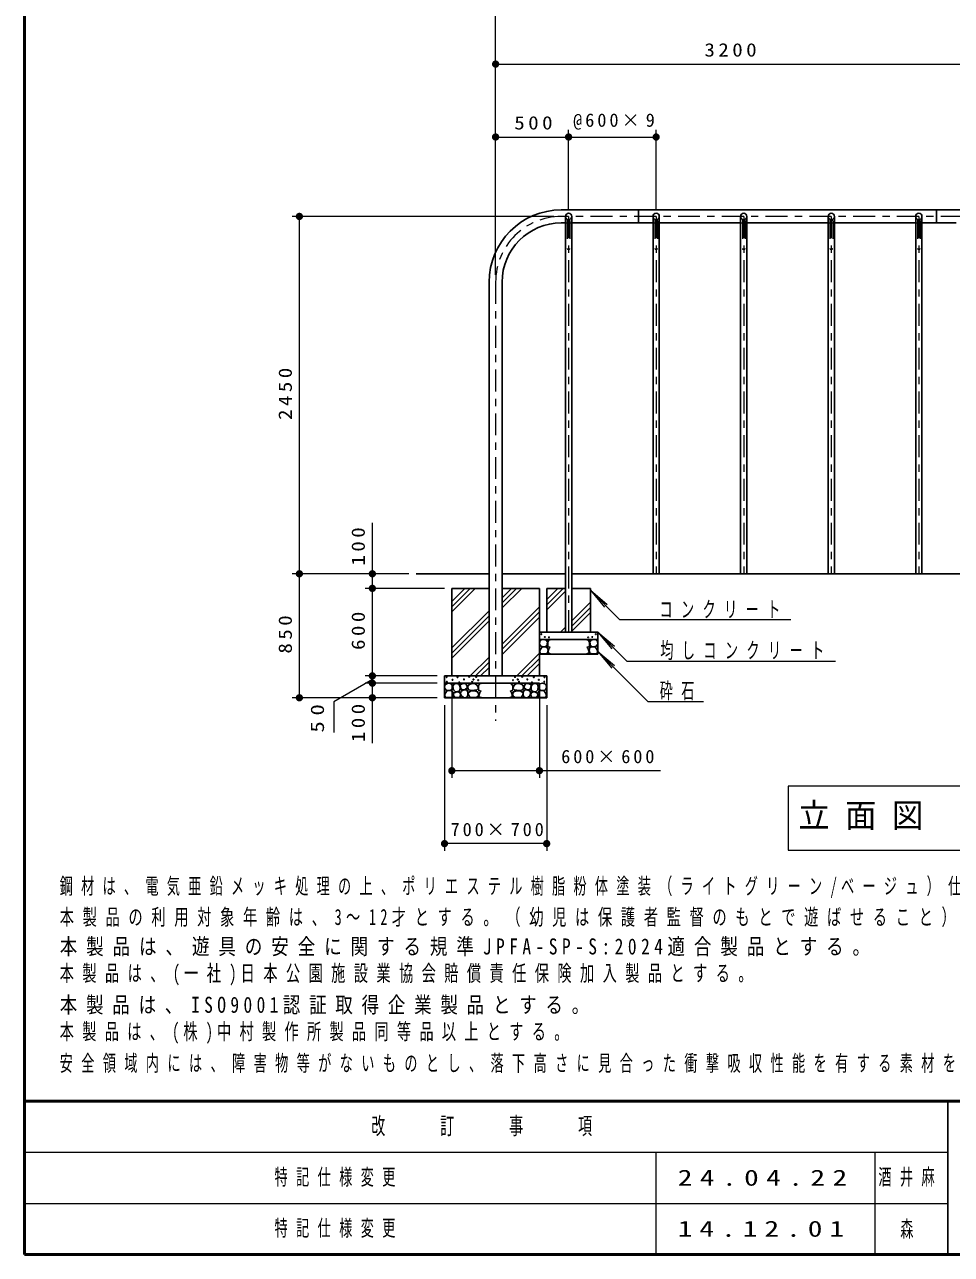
# Model space of a CAD drawing. Units: millimetres on the paper, scale 1:50. Extents: x -365 to 0, y 0 to 257.
# Drawn here: x -365 to -238, y 0 to 168.6 of the extents above; entities that cross this region are included whole.
import ezdxf
from ezdxf.enums import TextEntityAlignment as Align

# ---------------------------------------------------------------- set-up
doc = ezdxf.new("R2010")
doc.units = ezdxf.units.MM
doc.linetypes.add('USER1', pattern=[4.5, 2.5, -2])
doc.linetypes.add('USER2', pattern=[6, 3, -1, 1, -1])
doc.layers.add('LY_3', color=7, linetype='Continuous', lineweight=13)
doc.layers.add('LY_4', color=7, linetype='Continuous', lineweight=13)
doc.styles.add('ＭＳ ゴシック', font='')
doc.styles.get('ＭＳ ゴシック').set_extended_font_data('MS Gothic')

# ---------------------------------------------------------------- blocks, each defined once
blk = doc.blocks.new('filled_dot')
at = {"color": 0, "linetype": 'Continuous', "lineweight": -2, "const_width": 1.25}
blk.add_lwpolyline([(-0.625, 0, 1), (0.625, 0, 1)], format="xyb", close=True, dxfattribs=at)

msp = doc.modelspace()

# ---------------------------------------------------------------- linework, layer by layer
at = {"layer": 'LY_3'}
for p, q in [((-300.457, 134.326), (-300.457, 174.217)), ((-300.457, 134.326), (-300.457, 164.217)), ((-300.457, 163.217), (-236.457, 163.217)), ((-300.457, 134.326), (-300.457, 154.217)), ((-290.457, 143.326), (-290.457, 154.217)), ((-290.457, 143.326), (-290.457, 154.217)), ((-278.457, 143.326), (-278.457, 154.217)), ((-300.457, 153.217), (-290.457, 153.217)), ((-290.457, 153.217), (-278.457, 153.217)), ((-292.457, 142.326), (-328.348, 142.326)), ((-327.348, 93.326), (-327.348, 142.326)), ((-317.348, 91.326), (-317.348, 100.312)), ((-312.348, 93.326), (-328.348, 93.326)), ((-327.348, 76.326), (-327.348, 93.326)), ((-312.348, 93.326), (-318.348, 93.326)), ((-307.457, 91.326), (-318.348, 91.326)), ((-307.457, 91.326), (-318.348, 91.326)), ((-317.348, 79.326), (-317.348, 91.326)), ((-306.457, 88.109), (-303.24, 91.326)), ((-306.457, 88.816), (-303.947, 91.326)), ((-306.457, 89.523), (-304.654, 91.326)), ((-299.566, 88.636), (-296.876, 91.326)), ((-299.566, 89.343), (-297.583, 91.326)), ((-299.566, 90.05), (-298.29, 91.326)), ((-293.457, 89.088), (-291.219, 91.326)), ((-293.457, 89.795), (-291.926, 91.326)), ((-287.457, 91.069), (-285.539, 88.762)), ((-287.457, 91.069), (-285.168, 89.13)), ((-283.502, 87.077), (-287.457, 91.069)), ((-293.457, 88.381), (-290.884, 90.954)), ((-290.03, 86.858), (-287.457, 89.431)), ((-306.457, 83.159), (-301.348, 88.268)), ((-299.566, 83.686), (-294.457, 88.795)), ((-299.566, 82.979), (-294.457, 88.088)), ((-290.03, 86.151), (-287.457, 88.724)), ((-290.03, 85.444), (-287.457, 88.017)), ((-306.457, 82.452), (-301.348, 87.561)), ((-306.457, 81.745), (-301.348, 86.854)), ((-299.566, 82.272), (-294.457, 87.381)), ((-291.562, 85.326), (-290.884, 86.004)), ((-283.502, 87.077), (-260.003, 87.077)), ((-286.457, 85.326), (-284.528, 83.028)), ((-286.457, 85.326), (-284.159, 83.397)), ((-282.466, 81.335), (-286.457, 85.326)), ((-286.457, 82.66), (-284.524, 80.366)), ((-286.457, 82.66), (-284.155, 80.736)), ((-279.579, 75.811), (-286.457, 82.66)), ((-303.926, 79.326), (-301.348, 81.904)), ((-303.219, 79.326), (-301.348, 81.197)), ((-297.562, 79.326), (-294.457, 82.431)), ((-296.855, 79.326), (-294.457, 81.724)), ((-296.148, 79.326), (-294.457, 81.017)), ((-282.466, 81.335), (-253.89, 81.335)), ((-308.457, 79.326), (-318.348, 79.326)), ((-308.457, 79.326), (-318.348, 79.326)), ((-317.348, 78.326), (-317.348, 79.326)), ((-302.512, 79.326), (-301.348, 80.49)), ((-317.348, 78.826), (-322.625, 75.779)), ((-308.457, 78.326), (-318.348, 78.326)), ((-308.457, 78.326), (-318.348, 78.326)), ((-317.348, 70.107), (-317.348, 78.326)), ((-306.457, 78.326), (-306.457, 65.326)), ((-294.457, 78.326), (-294.457, 65.326)), ((-308.457, 76.326), (-328.348, 76.326)), ((-308.457, 76.326), (-318.348, 76.326)), ((-322.625, 75.779), (-322.625, 71.548)), ((-307.457, 75.326), (-307.457, 55.326)), ((-293.457, 75.326), (-293.457, 55.326)), ((-279.579, 75.811), (-271.965, 75.811)), ((-277.883, 66.326), (-306.457, 66.326)), ((-260.357, 64.206), (-260.357, 55.406)), ((-212.557, 64.206), (-260.357, 64.206)), ((-293.457, 56.326), (-307.457, 56.326)), ((-260.357, 55.406), (-212.557, 55.406))]:
    msp.add_line(p, q, dxfattribs=at)
at = {"layer": 'LY_3', "lineweight": 25}
for p, q in [((-236.457, 143.217), (-291.457, 143.217)), ((-290.884, 93.326), (-290.884, 142.326)), ((-290.03, 93.326), (-290.03, 142.326)), ((-280.857, 141.435), (-280.857, 143.217)), ((-278.884, 93.326), (-278.884, 142.326)), ((-278.03, 93.326), (-278.03, 142.326)), ((-266.884, 93.326), (-266.884, 142.326)), ((-266.03, 93.326), (-266.03, 142.326)), ((-254.884, 93.326), (-254.884, 142.326)), ((-254.03, 93.326), (-254.03, 142.326)), ((-242.884, 93.326), (-242.884, 142.326)), ((-242.03, 93.326), (-242.03, 142.326)), ((-240.057, 143.217), (-240.057, 141.435)), ((-290.884, 141.435), (-291.457, 141.435)), ((-278.884, 141.435), (-290.03, 141.435)), ((-266.884, 141.435), (-278.03, 141.435)), ((-254.884, 141.435), (-266.03, 141.435)), ((-242.884, 141.435), (-254.03, 141.435)), ((-237.348, 141.435), (-242.03, 141.435)), ((-301.348, 133.326), (-301.348, 93.326)), ((-299.566, 133.326), (-299.566, 93.326)), ((-301.348, 93.326), (-311.348, 93.326)), ((-301.348, 93.326), (-301.348, 79.326)), ((-290.884, 93.326), (-299.566, 93.326)), ((-299.566, 93.326), (-299.566, 79.326)), ((-290.884, 93.326), (-290.884, 85.326)), ((-290.03, 93.326), (-290.03, 85.326)), ((-165.937, 93.326), (-290.03, 93.326)), ((-301.348, 91.326), (-306.457, 91.326)), ((-306.457, 91.326), (-306.457, 79.326)), ((-294.457, 91.326), (-299.566, 91.326)), ((-294.457, 79.326), (-294.457, 91.326)), ((-293.457, 91.326), (-293.457, 85.326)), ((-290.884, 91.326), (-293.457, 91.326)), ((-287.457, 91.326), (-290.03, 91.326)), ((-287.457, 85.326), (-287.457, 91.326)), ((-294.457, 85.326), (-286.457, 85.326)), ((-294.457, 84.326), (-286.457, 84.326)), ((-286.457, 85.326), (-286.457, 82.326)), ((-294.457, 82.326), (-286.457, 82.326)), ((-307.457, 79.326), (-307.457, 76.326)), ((-307.457, 79.326), (-293.457, 79.326)), ((-293.457, 76.326), (-293.457, 79.326)), ((-307.457, 78.326), (-294.457, 78.326)), ((-307.457, 76.326), (-293.457, 76.326))]:
    msp.add_line(p, q, dxfattribs=at)
at = {"layer": 'LY_3', "linetype": 'USER2'}
for p, q in [((-236.457, 142.326), (-291.457, 142.326)), ((-290.457, 142.326), (-290.457, 85.326)), ((-278.457, 142.326), (-278.457, 93.326)), ((-266.457, 142.326), (-266.457, 93.326)), ((-254.457, 142.326), (-254.457, 93.326)), ((-242.457, 142.326), (-242.457, 93.326)), ((-300.457, 133.326), (-300.457, 73.155))]:
    msp.add_line(p, q, dxfattribs=at)
at = {"layer": 'LY_3', "linetype": 'USER1'}
for p, q in [((-290.647, 141.739), (-290.647, 137.939)), ((-290.547, 141.839), (-290.367, 141.839)), ((-290.267, 141.739), (-290.267, 137.939)), ((-278.647, 141.739), (-278.647, 137.939)), ((-278.547, 141.839), (-278.367, 141.839)), ((-278.267, 141.739), (-278.267, 137.939)), ((-266.647, 141.739), (-266.647, 137.939)), ((-266.547, 141.839), (-266.367, 141.839)), ((-266.267, 141.739), (-266.267, 137.939)), ((-254.647, 141.739), (-254.647, 137.939)), ((-254.547, 141.839), (-254.367, 141.839)), ((-254.267, 141.739), (-254.267, 137.939)), ((-242.647, 141.739), (-242.647, 137.939)), ((-242.547, 141.839), (-242.367, 141.839)), ((-242.267, 141.739), (-242.267, 137.939)), ((-290.884, 141.435), (-290.03, 141.435)), ((-278.884, 141.435), (-278.03, 141.435)), ((-266.884, 141.435), (-266.03, 141.435)), ((-254.884, 141.435), (-254.03, 141.435)), ((-242.884, 141.435), (-242.03, 141.435)), ((-290.547, 137.839), (-290.367, 137.839)), ((-278.547, 137.839), (-278.367, 137.839)), ((-266.547, 137.839), (-266.367, 137.839)), ((-254.547, 137.839), (-254.367, 137.839)), ((-242.547, 137.839), (-242.367, 137.839)), ((-290.884, 85.326), (-290.03, 85.326)), ((-299.566, 79.326), (-301.348, 79.326))]:
    msp.add_line(p, q, dxfattribs=at)
at = {"layer": 'LY_3', "lineweight": 25}
for points in [[(-293.892, 83.314), (-294.246, 83.384), (-294.443, 83.685), (-294.396, 84.05), (-294.188, 84.253), (-293.875, 84.317), (-293.539, 84.241), (-293.348, 83.981), (-293.441, 83.442), (-293.707, 83.332)], [(-287.021, 83.314), (-286.668, 83.384), (-286.471, 83.685), (-286.517, 84.05), (-286.726, 84.253), (-287.039, 84.317), (-287.375, 84.241), (-287.566, 83.981), (-287.473, 83.442), (-287.207, 83.332)], [(-294.02, 82.347), (-294.321, 82.388), (-294.443, 82.625), (-294.31, 82.99), (-294.084, 83.257), (-293.73, 83.309), (-293.377, 83.216), (-293.261, 82.88), (-293.36, 82.428), (-293.655, 82.359)], [(-286.894, 82.347), (-286.593, 82.388), (-286.471, 82.625), (-286.604, 82.99), (-286.83, 83.257), (-287.183, 83.309), (-287.537, 83.216), (-287.653, 82.88), (-287.554, 82.428), (-287.259, 82.359)], [(-306.892, 77.314), (-307.246, 77.384), (-307.443, 77.685), (-307.396, 78.05), (-307.188, 78.253), (-306.875, 78.317), (-306.539, 78.241), (-306.348, 77.981), (-306.441, 77.442), (-306.707, 77.332)], [(-305.743, 77.134), (-306.021, 77.18), (-306.241, 77.412), (-306.311, 77.852), (-306.189, 78.182), (-305.801, 78.304), (-305.511, 78.182), (-305.343, 77.927), (-305.308, 77.649), (-305.395, 77.273)], [(-304.641, 77.464), (-305.095, 77.419), (-305.288, 77.702), (-305.31, 78.088), (-304.958, 78.259), (-304.584, 78.259), (-304.448, 78.111), (-304.311, 77.714)], [(-303.666, 77.327), (-304.186, 77.431), (-304.289, 77.837), (-304.134, 78.117), (-303.718, 78.273), (-303.334, 78.304), (-303.001, 78.055), (-302.824, 77.66), (-303.032, 77.4)], [(-297.248, 77.327), (-296.728, 77.431), (-296.624, 77.837), (-296.78, 78.117), (-297.196, 78.273), (-297.58, 78.304), (-297.913, 78.055), (-298.089, 77.66), (-297.882, 77.4)], [(-296.273, 77.464), (-295.819, 77.419), (-295.626, 77.702), (-295.603, 78.088), (-295.955, 78.259), (-296.33, 78.259), (-296.466, 78.111), (-296.602, 77.714)], [(-295.171, 77.134), (-294.893, 77.18), (-294.673, 77.412), (-294.603, 77.852), (-294.725, 78.182), (-295.113, 78.304), (-295.402, 78.182), (-295.57, 77.927), (-295.605, 77.649), (-295.518, 77.273)], [(-294.021, 77.314), (-293.668, 77.384), (-293.471, 77.685), (-293.517, 78.05), (-293.726, 78.253), (-294.039, 78.317), (-294.375, 78.241), (-294.566, 77.981), (-294.473, 77.442), (-294.207, 77.332)], [(-307.02, 76.347), (-307.321, 76.388), (-307.443, 76.625), (-307.31, 76.99), (-307.084, 77.257), (-306.73, 77.309), (-306.377, 77.216), (-306.261, 76.88), (-306.36, 76.428), (-306.655, 76.359)], [(-305.821, 76.341), (-306.041, 76.376), (-306.249, 76.654), (-306.215, 76.95), (-305.914, 77.106), (-305.601, 77.135), (-305.323, 77.013), (-305.271, 76.7), (-305.357, 76.422), (-305.537, 76.341)], [(-304.638, 76.337), (-304.865, 76.371), (-305.126, 76.576), (-305.251, 76.882), (-305.183, 77.223), (-304.797, 77.404), (-304.422, 77.393), (-304.252, 77.098), (-304.252, 76.701), (-304.388, 76.428)], [(-303.728, 76.34), (-303.998, 76.392), (-304.134, 76.642), (-304.237, 77.005), (-303.905, 77.234), (-303.302, 77.296), (-302.928, 77.161), (-302.752, 76.766), (-302.866, 76.527), (-303.136, 76.372)], [(-297.185, 76.34), (-296.915, 76.392), (-296.78, 76.642), (-296.676, 77.005), (-297.009, 77.234), (-297.611, 77.296), (-297.985, 77.161), (-298.162, 76.766), (-298.048, 76.527), (-297.778, 76.372)], [(-296.276, 76.337), (-296.049, 76.371), (-295.788, 76.576), (-295.663, 76.882), (-295.731, 77.223), (-296.117, 77.404), (-296.492, 77.393), (-296.662, 77.098), (-296.662, 76.701), (-296.526, 76.428)], [(-295.093, 76.341), (-294.873, 76.376), (-294.664, 76.654), (-294.699, 76.95), (-295, 77.106), (-295.313, 77.135), (-295.591, 77.013), (-295.643, 76.7), (-295.556, 76.422), (-295.377, 76.341)], [(-293.894, 76.347), (-293.593, 76.388), (-293.471, 76.625), (-293.604, 76.99), (-293.83, 77.257), (-294.183, 77.309), (-294.537, 77.216), (-294.653, 76.88), (-294.554, 76.428), (-294.259, 76.359)]]:
    msp.add_lwpolyline(points, close=True, dxfattribs=at)
for points in [[(-292.971, 84.276), (-293.163, 84.247), (-293.319, 83.969), (-293.319, 83.552), (-293.278, 83.303), (-292.966, 83.251)], [(-292.971, 83.228), (-293.157, 83.054), (-293.249, 82.753), (-293.255, 82.475), (-292.977, 82.341)], [(-287.942, 84.276), (-287.751, 84.247), (-287.595, 83.969), (-287.595, 83.552), (-287.635, 83.303), (-287.948, 83.251)], [(-287.942, 83.228), (-287.757, 83.054), (-287.664, 82.753), (-287.658, 82.475), (-287.936, 82.341)], [(-302.451, 78.276), (-302.642, 78.247), (-302.799, 77.969), (-302.799, 77.552), (-302.758, 77.303), (-302.445, 77.251)], [(-298.463, 78.276), (-298.272, 78.247), (-298.115, 77.969), (-298.115, 77.552), (-298.156, 77.303), (-298.468, 77.251)], [(-302.451, 77.228), (-302.636, 77.054), (-302.729, 76.753), (-302.735, 76.475), (-302.457, 76.341)], [(-298.463, 77.228), (-298.277, 77.054), (-298.185, 76.753), (-298.179, 76.475), (-298.457, 76.341)]]:
    msp.add_lwpolyline(points, dxfattribs=at)
for centre in [(-294.197, 85.045), (-293.71, 84.655), (-293.135, 84.622), (-287.779, 84.622), (-287.204, 84.655), (-286.716, 85.045), (-307.165, 79.148), (-307.139, 78.521), (-306.374, 78.79), (-305.684, 79.153), (-305.436, 78.442), (-304.798, 78.842), (-304.086, 79.19), (-303.664, 78.536), (-303.49, 78.842), (-303.116, 79.174), (-302.847, 78.737), (-298.066, 78.737), (-297.798, 79.174), (-297.423, 78.842), (-297.249, 78.536), (-296.827, 79.19), (-296.116, 78.842), (-295.478, 78.442), (-295.23, 79.153), (-294.539, 78.79), (-293.775, 78.521), (-293.748, 79.148)]:
    msp.add_circle(centre, 0.05, dxfattribs=at)
for centre, radius, start in [((-291.457, 133.326), 9.891, 90), ((-290.457, 142.326), 0.427, 0), ((-278.457, 142.326), 0.427, 0), ((-266.457, 142.326), 0.427, 0), ((-254.457, 142.326), 0.427, 0), ((-242.457, 142.326), 0.427, 0), ((-291.457, 133.326), 8.109, 90)]:
    msp.add_arc(centre, radius, start, 180, dxfattribs=at)
at = {"layer": 'LY_3', "linetype": 'USER2'}
msp.add_arc((-291.457, 133.326), 9, 90, 180, dxfattribs=at)
at = {"layer": 'LY_3', "linetype": 'USER1'}
for centre, radius, start, end in [((-290.457, 142.326), 0.427, 180, 0), ((-290.547, 141.739), 0.1, 90, 180), ((-290.367, 141.739), 0.1, 0, 90), ((-278.457, 142.326), 0.427, 180, 0), ((-278.547, 141.739), 0.1, 90, 180), ((-278.367, 141.739), 0.1, 0, 90), ((-266.457, 142.326), 0.427, 180, 0), ((-266.547, 141.739), 0.1, 90, 180), ((-266.367, 141.739), 0.1, 0, 90), ((-254.457, 142.326), 0.427, 180, 0), ((-254.547, 141.739), 0.1, 90, 180), ((-254.367, 141.739), 0.1, 0, 90), ((-242.457, 142.326), 0.427, 180, 0), ((-242.547, 141.739), 0.1, 90, 180), ((-242.367, 141.739), 0.1, 0, 90), ((-290.547, 137.939), 0.1, 180, 270), ((-290.367, 137.939), 0.1, 270, 0), ((-278.547, 137.939), 0.1, 180, 270), ((-278.367, 137.939), 0.1, 270, 0), ((-266.547, 137.939), 0.1, 180, 270), ((-266.367, 137.939), 0.1, 270, 0), ((-254.547, 137.939), 0.1, 180, 270), ((-254.367, 137.939), 0.1, 270, 0), ((-242.547, 137.939), 0.1, 180, 270), ((-242.367, 137.939), 0.1, 270, 0)]:
    msp.add_arc(centre, radius, start, end, dxfattribs=at)
at = {"layer": 'LY_4', "lineweight": 50}
for p, q in [((-365, 257), (-365, 0)), ((-365, 21), (0, 21)), ((-365, 0), (0, 0))]:
    msp.add_line(p, q, dxfattribs=at)
at = {"layer": 'LY_4', "lineweight": 25}
msp.add_line((-238.5, 21), (-238.5, 0), dxfattribs=at)
at = {"layer": 'LY_4'}
for p, q in [((-365, 14), (-238.5, 14)), ((-278.5, 14), (-278.5, 0)), ((-248.5, 14), (-248.5, 0)), ((-365, 7), (-238.5, 7))]:
    msp.add_line(p, q, dxfattribs=at)

# ---------------------------------------------------------------- block references
at = {"layer": 'LY_3', "xscale": 0.4, "yscale": 0.4}
for p in [(-300.457, 163.217), (-300.457, 153.217), (-290.457, 153.217), (-306.457, 66.326), (-307.457, 56.326)]:
    msp.add_blockref('filled_dot', p, dxfattribs=at)
for p, rotation in [((-290.457, 153.217), 180), ((-278.457, 153.217), 180), ((-327.348, 142.326), 270), ((-327.348, 93.326), 270), ((-327.348, 93.326), 90), ((-317.348, 93.326), 270), ((-317.348, 91.326), 90), ((-317.348, 91.326), 270), ((-317.348, 79.326), 90), ((-317.348, 78.326), 270), ((-327.348, 76.326), 90), ((-317.348, 76.326), 90), ((-294.457, 66.326), 180), ((-293.457, 56.326), 180)]:
    msp.add_blockref('filled_dot', p, dxfattribs=dict(at, rotation=rotation))

# ---------------------------------------------------------------- texts
at = {"layer": 'LY_3', "style": 'ＭＳ ゴシック', "width": 0.6}
msp.add_text('森', height=2.199, dxfattribs=at).set_placement((-245, 3.5), align=Align.MIDDLE_LEFT)
at = {"layer": 'LY_3', "style": 'ＭＳ ゴシック'}
for s, insert, char_height, attachment_point in [('\\T1.33;\\W1.15;3200', (-268.029, 164.217), 1.833, 8), ('\\T1.33;\\W1.15;500', (-295.04, 154.217), 1.833, 8), ('\\T1.33;@600×9', (-284.031, 154.217), 1.833, 8), ('\\T1.64;\\W0.6;コンクリート', (-278.003, 87.227), 2.199, 7), ('\\T1.64;\\W0.6;均しコンクリート', (-277.89, 81.485), 2.199, 7), ('\\T1.64;\\W0.6;砕石', (-277.965, 75.961), 2.199, 7), ('\\T1.32;600×600', (-284.883, 67.326), 1.833, 8), ('\\T1.5;\\W0.95;立面図\u3000S=1/50', (-258.957, 59.806), 3.299, 4), ('\\T1.32;700×700', (-300.037, 57.326), 1.833, 8), ('\\T1.63;\\W0.6;鋼材は、電気亜鉛メッキ処理の上、ポリエステル樹脂粉体塗装（ライトグリーン/ベージュ）仕上げとする。', (-360.186, 48.882), 2.199, 7), ('\\T1.61;\\W0.65;本製品の利用対象年齢は、3～12才とする。（幼児は保護者監督のもとで遊ばせること）', (-360.186, 44.882), 2.199, 7), ('\\T1.51;\\W0.8;本製品は、遊具の安全に関する規準JPFA-SP-S:2024適合製品とする。', (-360.186, 40.882), 2.199, 7), ('\\T1.59;\\W0.65;本製品は、(一社)日本公園施設業協会賠償責任保険加入製品とする。', (-360.186, 36.882), 2.199, 7), ('\\T1.5;\\W0.8;本製品は、ISO9001認証取得企業製品とする。', (-360.186, 32.882), 2.199, 7), ('\\T1.58;\\W0.65;本製品は、(株)中村製作所製品同等品以上とする。', (-360.186, 28.882), 2.199, 7), ('\\T1.64;\\W0.6;安全領域内には、障害物等がないものとし、落下高さに見合った衝撃吸収性能を有する素材を敷設する。', (-360.186, 24.882), 2.199, 7), ('\\T1.64;\\W0.6;特記仕様変更', (-330.75, 10.5), 2.199, 4), ('\\T1.64;\\W0.6;酒井麻', (-248, 10.5), 2.199, 4), ('\\T1.5;\\W1.35;24.04.22', (-275.5, 10.5), 2.199, 4), ('\\T1.64;\\W0.6;特記仕様変更', (-330.75, 3.5), 2.199, 4), ('\\T1.47;\\W1.35;14.12.01', (-275.5, 3.5), 2.199, 4)]:
    msp.add_mtext(s, dxfattribs=dict(at, insert=insert, char_height=char_height, attachment_point=attachment_point))
at = {"layer": 'LY_3', "char_height": 1.833, "rotation": 90, "style": 'ＭＳ ゴシック'}
for s, insert, attachment_point in [('\\T1.33;\\W1.15;2450', (-328.348, 118.235), 8), ('\\T1.33;\\W1.15;100', (-318.348, 97.312), 8), ('\\T1.33;\\W1.15;600', (-318.348, 85.742), 8), ('\\T1.33;\\W1.15;850', (-328.348, 85.241), 8), ('\\T1.5;\\W1.25;50', (-324.875, 71.548), 4), ('\\T1.33;\\W1.15;100', (-318.348, 73.107), 8)]:
    msp.add_mtext(s, dxfattribs=dict(at, insert=insert, attachment_point=attachment_point))
at = {"layer": 'LY_4', "insert": (-301.75, 17.5), "char_height": 2.346, "attachment_point": 5, "style": 'ＭＳ ゴシック'}
msp.add_mtext('\\T1.64;\\W0.6;改\u3000\u3000訂\u3000\u3000事\u3000\u3000項', dxfattribs=at)

doc.saveas('drawing.dxf')
